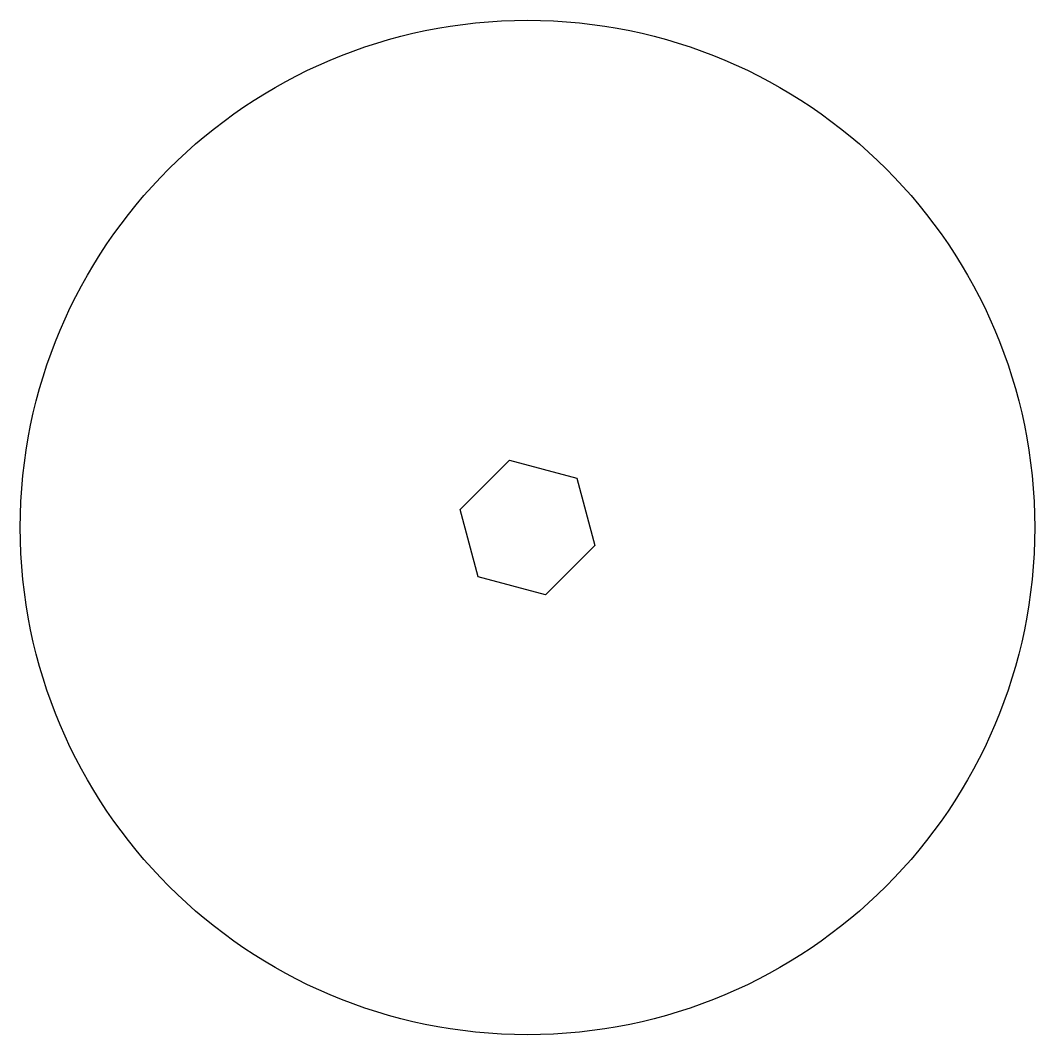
# Model space of a CAD drawing. Header units: millimetres. Extents: x -52 to 52, y -52 to 52.
import ezdxf

# ---------------------------------------------------------------- set-up
doc = ezdxf.new("R2010")
doc.units = ezdxf.units.MM
doc.layers.get('0').update_dxf_attribs({"linetype": 'CONTINUOUS'})

msp = doc.modelspace()

# ---------------------------------------------------------------- linework, layer by layer
msp.add_lwpolyline([(5.06, 5.06), (6.92, -1.85), (1.85, -6.92), (-5.06, -5.06), (-6.92, 1.85), (-1.85, 6.92)], close=True)
msp.add_circle((0, 0), 52)

doc.saveas('drawing.dxf')
